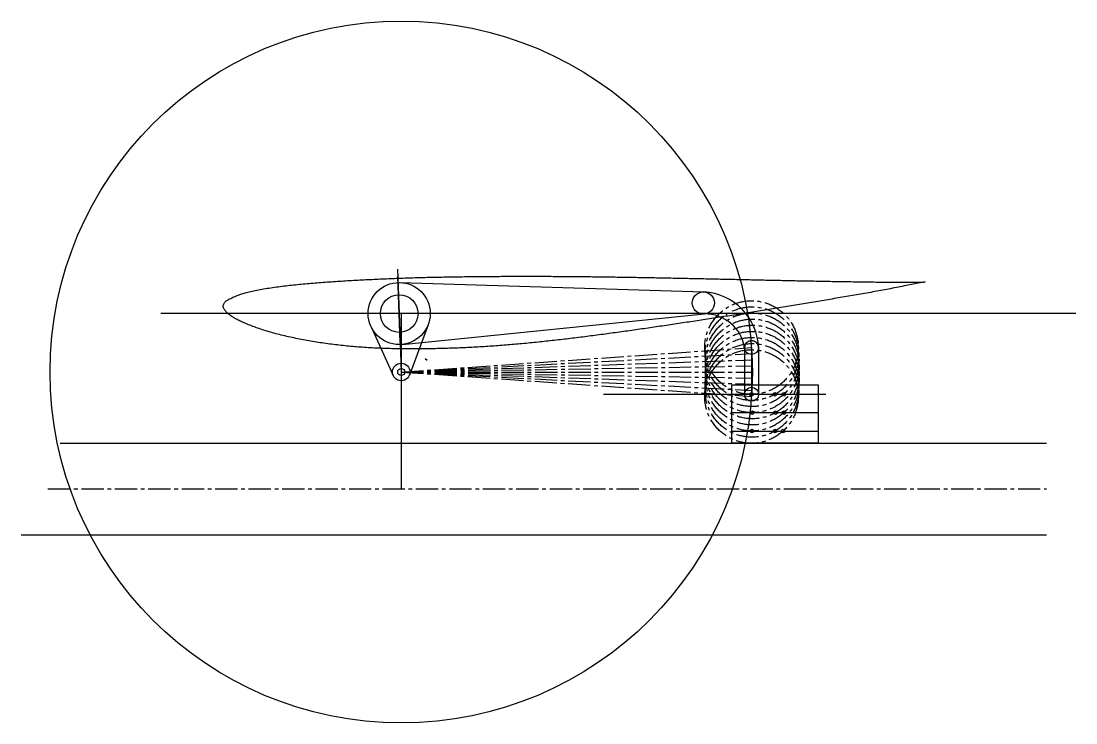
# Model space of a CAD drawing. Header units: millimetres. Extents: x 734 to 2905, y 104 to 2100.
# Drawn here: x 746 to 1647, y 631 to 1231 of the extents above; entities that cross this region are included whole.
import ezdxf

# ---------------------------------------------------------------- set-up
doc = ezdxf.new("R2010")
doc.units = ezdxf.units.MM
doc.linetypes.add('CENTER2', pattern=[28.575, 19.05, -3.175, 3.175, -3.175])

msp = doc.modelspace()

# ---------------------------------------------------------------- linework, layer by layer
for p, q in [((1068.047, 1018.758), (1070.776, 940.616)), ((1070.231, 956.22), (1068.258, 1012.715)), ((1070.179, 1007.335), (1329.502, 999.416)), ((1069.371, 980.847), (1071.116, 930.877)), ((1071.116, 980.877), (1071.116, 830.877)), ((1072.025, 954.48), (1330.164, 980.469)), ((1045.369, 969.614), (1064.282, 927.787)), ((1094.097, 971.316), (1078.148, 928.272)), ((1364.385, 951.804), (1364.385, 911.804)), ((1376.385, 951.804), (1376.385, 911.804)), ((1243.863, 911.805), (1433.91, 911.805)), ((1427.374, 911.805), (1427.374, 896.162)), ((1427.374, 903.805), (1427.374, 895.805)), ((1353.424, 896.113), (1427.374, 896.113)), ((1427.374, 896.162), (1427.374, 888.342)), ((1353.424, 880.412), (1427.374, 880.412)), ((779.695, 870.002), (1622.213, 870.002)), ((746.375, 791.752), (1622.213, 791.752))]:
    msp.add_line(p, q)
at = {"color": 3}
for p, q in [((1068.316, 1011.05), (1070.425, 950.644)), ((1647.465, 980.877), (865.725, 980.877))]:
    msp.add_line(p, q, dxfattribs=at)
at = {"linetype": 'CENTER2'}
for p, q in [((1071.116, 930.877), (1370.385, 951.804)), ((769.325, 830.877), (1622.213, 830.877))]:
    msp.add_line(p, q, dxfattribs=at)
at = {"color": 1, "linetype": 'CENTER2'}
for q in [(1370.705, 946.578), (1370.385, 909.951)]:
    msp.add_line((1071.116, 930.877), q, dxfattribs=at)
at = {"color": 7}
msp.add_line((1370.385, 951.804), (1370.385, 911.804), dxfattribs=at)
at = {"color": 2, "linetype": 'CENTER2'}
msp.add_line((1071.116, 930.877), (1370.933, 941.347), dxfattribs=at)
at = {"color": 143}
msp.add_line((1091.442, 942.362), (1093.35, 940.943), dxfattribs=at)
msp.add_line((1091.442, 942.362), (1093.35, 940.943), dxfattribs=at)
at = {"color": 3, "linetype": 'CENTER2'}
msp.add_line((1071.116, 930.877), (1371.07, 936.113), dxfattribs=at)
at = {"color": 4, "linetype": 'CENTER2'}
msp.add_line((1071.116, 930.877), (1371.116, 930.877), dxfattribs=at)
at = {"color": 5, "linetype": 'CENTER2'}
msp.add_line((1071.116, 930.877), (1371.07, 925.642), dxfattribs=at)
at = {"color": 6, "linetype": 'CENTER2'}
msp.add_line((1071.116, 930.877), (1370.933, 920.408), dxfattribs=at)
at = {"color": 7, "linetype": 'CENTER2'}
msp.add_line((1071.116, 930.877), (1370.705, 915.177), dxfattribs=at)
msp.add_lwpolyline([(1427.374, 870.002), (1353.424, 870.002), (1353.424, 920.002), (1427.374, 920.002)], close=True)
for centre, radius in [((1071.116, 930.877), 300), ((1069.371, 980.847), 26.5), ((1069.371, 980.847), 16.075), ((1329.212, 989.921), 9.5), ((1329.212, 989.921), 9.5), ((1071.116, 930.877), 7.5), ((1071.116, 930.877), 3), ((1370.385, 911.804), 6), ((1370.385, 911.804), 1.5), ((1390.473, 911.805), 1.5), ((1397.9, 911.805), 1.5), ((1371.07, 896.113), 1.5), ((1390.901, 896.113), 1.5), ((1398.053, 896.113), 1.5), ((1370.809, 880.412), 1.5), ((1390.399, 880.412), 1.5), ((1397.357, 880.412), 1.5)]:
    msp.add_circle(centre, radius)
at = {"color": 3}
msp.add_circle((1069.371, 980.847), 16.075, dxfattribs=at)
at = {"color": 7, "linetype": 'CENTER2'}
for centre in [(1370.385, 951.804), (1370.705, 915.177)]:
    msp.add_circle(centre, 40, dxfattribs=at)
at = {"color": 1, "linetype": 'CENTER2'}
for centre in [(1370.705, 946.578), (1370.385, 909.951)]:
    msp.add_circle(centre, 40, dxfattribs=at)
at = {"color": 2, "linetype": 'CENTER2'}
msp.add_circle((1370.933, 941.347), 40, dxfattribs=at)
at = {"color": 3, "linetype": 'CENTER2'}
msp.add_circle((1371.07, 936.113), 40, dxfattribs=at)
at = {"color": 5, "linetype": 'CENTER2'}
msp.add_circle((1371.07, 925.642), 40, dxfattribs=at)
at = {"color": 4, "linetype": 'CENTER2'}
msp.add_circle((1371.116, 930.877), 40, dxfattribs=at)
at = {"color": 6, "linetype": 'CENTER2'}
msp.add_circle((1370.809, 920.412), 40, dxfattribs=at)
at = {"color": 7}
msp.add_circle((1370.385, 951.804), 6, dxfattribs=at)
for centre, radius, start, end in [((1326.739, 949.791), 49.702, 1.780817, 86.812755), ((1330.765, 946.473), 34.001, 8.222539, 91.013688), ((1370.385, 951.804), 6, 360, 180)]:
    msp.add_arc(centre, radius, start, end)
at = {"color": 18, "true_color": 0x000000}
msp.add_spline([(1518.701, 1007.883), (1515.995, 1007.753), (1511.13, 1007.604), (1505.415, 1007.54), (1499.055, 1007.546), (1492.325, 1007.603), (1485.38, 1007.687), (1478.351, 1007.783), (1471.284, 1007.882), (1464.206, 1007.982), (1457.121, 1008.09), (1450.024, 1008.204), (1442.925, 1008.321), (1435.839, 1008.442), (1428.77, 1008.573), (1421.702, 1008.712), (1414.635, 1008.849), (1407.561, 1008.994), (1400.461, 1009.145), (1393.352, 1009.298), (1386.247, 1009.449), (1379.153, 1009.601), (1372.056, 1009.758), (1364.957, 1009.914), (1357.878, 1010.069), (1350.831, 1010.23), (1343.797, 1010.382), (1336.754, 1010.535), (1329.702, 1010.688), (1322.645, 1010.839), (1315.607, 1010.987), (1308.576, 1011.127), (1301.539, 1011.273), (1294.477, 1011.411), (1287.392, 1011.543), (1280.319, 1011.67), (1273.263, 1011.797), (1266.235, 1011.916), (1259.194, 1012.025), (1252.148, 1012.135), (1245.085, 1012.234), (1238.027, 1012.329), (1230.97, 1012.41), (1223.887, 1012.485), (1216.82, 1012.554), (1209.763, 1012.609), (1202.692, 1012.651), (1195.619, 1012.685), (1188.547, 1012.71), (1181.486, 1012.725), (1174.436, 1012.725), (1167.375, 1012.711), (1160.311, 1012.688), (1153.255, 1012.651), (1146.188, 1012.602), (1139.136, 1012.543), (1132.086, 1012.468), (1125.023, 1012.38), (1117.967, 1012.283), (1110.936, 1012.171), (1103.902, 1012.039), (1096.876, 1011.893), (1089.881, 1011.726), (1082.886, 1011.533), (1075.9, 1011.318), (1068.943, 1011.073), (1061.977, 1010.795), (1054.98, 1010.489), (1047.975, 1010.164), (1040.973, 1009.818), (1033.982, 1009.452), (1027.019, 1009.063), (1020.064, 1008.642), (1013.123, 1008.197), (1006.238, 1007.717), (999.371, 1007.194), (992.535, 1006.63), (985.771, 1006.021), (979.09, 1005.349), (972.453, 1004.607), (965.946, 1003.802), (959.626, 1002.916), (953.551, 1001.936), (947.8, 1000.86), (942.496, 999.721), (937.889, 998.594), (934.099, 997.483), (930.995, 996.344), (928.432, 995.232), (926.325, 994.235), (924.6, 993.384), (923.185, 992.644), (922.034, 991.938), (921.107, 991.211), (920.376, 990.452), (919.824, 989.669), (919.43, 988.876), (919.175, 988.092), (919.057, 987.33), (919.227, 985.831), (919.538, 985.059), (919.997, 984.274), (920.603, 983.469), (921.357, 982.624), (922.272, 981.714), (923.381, 980.72), (924.73, 979.626), (926.391, 978.425), (928.461, 977.11), (931.062, 975.669), (934.356, 974.064), (938.405, 972.261), (943.111, 970.351), (948.29, 968.442), (953.816, 966.616), (959.629, 964.873), (965.61, 963.236), (971.724, 961.714), (977.954, 960.296), (984.24, 958.991), (990.598, 957.794), (997.022, 956.698), (1003.502, 955.697), (1010.002, 954.792), (1016.534, 953.986), (1023.107, 953.267), (1029.689, 952.643), (1036.315, 952.102), (1042.933, 951.649), (1049.581, 951.286), (1056.265, 951.001), (1062.982, 950.794), (1069.732, 950.655), (1076.497, 950.584), (1083.3, 950.576), (1090.126, 950.625), (1096.985, 950.727), (1103.86, 950.874), (1110.734, 951.067), (1117.611, 951.305), (1124.481, 951.588), (1131.339, 951.92), (1138.209, 952.299), (1145.066, 952.723), (1151.926, 953.197), (1158.806, 953.717), (1165.681, 954.277), (1172.556, 954.882), (1179.456, 955.528), (1186.353, 956.208), (1193.252, 956.927), (1200.164, 957.68), (1207.075, 958.466), (1214.008, 959.286), (1220.95, 960.13), (1227.887, 961.001), (1234.853, 961.897), (1241.816, 962.81), (1248.769, 963.743), (1255.742, 964.699), (1262.738, 965.671), (1269.72, 966.651), (1276.687, 967.646), (1283.674, 968.661), (1290.671, 969.681), (1297.648, 970.71), (1304.642, 971.754), (1311.635, 972.807), (1318.637, 973.87), (1325.622, 974.935), (1332.607, 976.014), (1339.605, 977.1), (1346.598, 978.194), (1353.602, 979.296), (1360.595, 980.404), (1367.598, 981.522), (1374.606, 982.644), (1381.589, 983.768), (1388.564, 984.9), (1395.535, 986.03), (1402.507, 987.171), (1409.496, 988.32), (1416.473, 989.476), (1423.47, 990.644), (1430.468, 991.814), (1437.446, 992.989), (1444.428, 994.175), (1451.414, 995.367), (1458.372, 996.56), (1465.288, 997.763), (1472.18, 998.984), (1479.042, 1000.223), (1485.834, 1001.48), (1492.528, 1002.767), (1499.15, 1004.088), (1505.501, 1005.38), (1511.208, 1006.534), (1516.028, 1007.434), (1518.701, 1007.883)], degree=3, dxfattribs=at)

doc.saveas('drawing.dxf')
